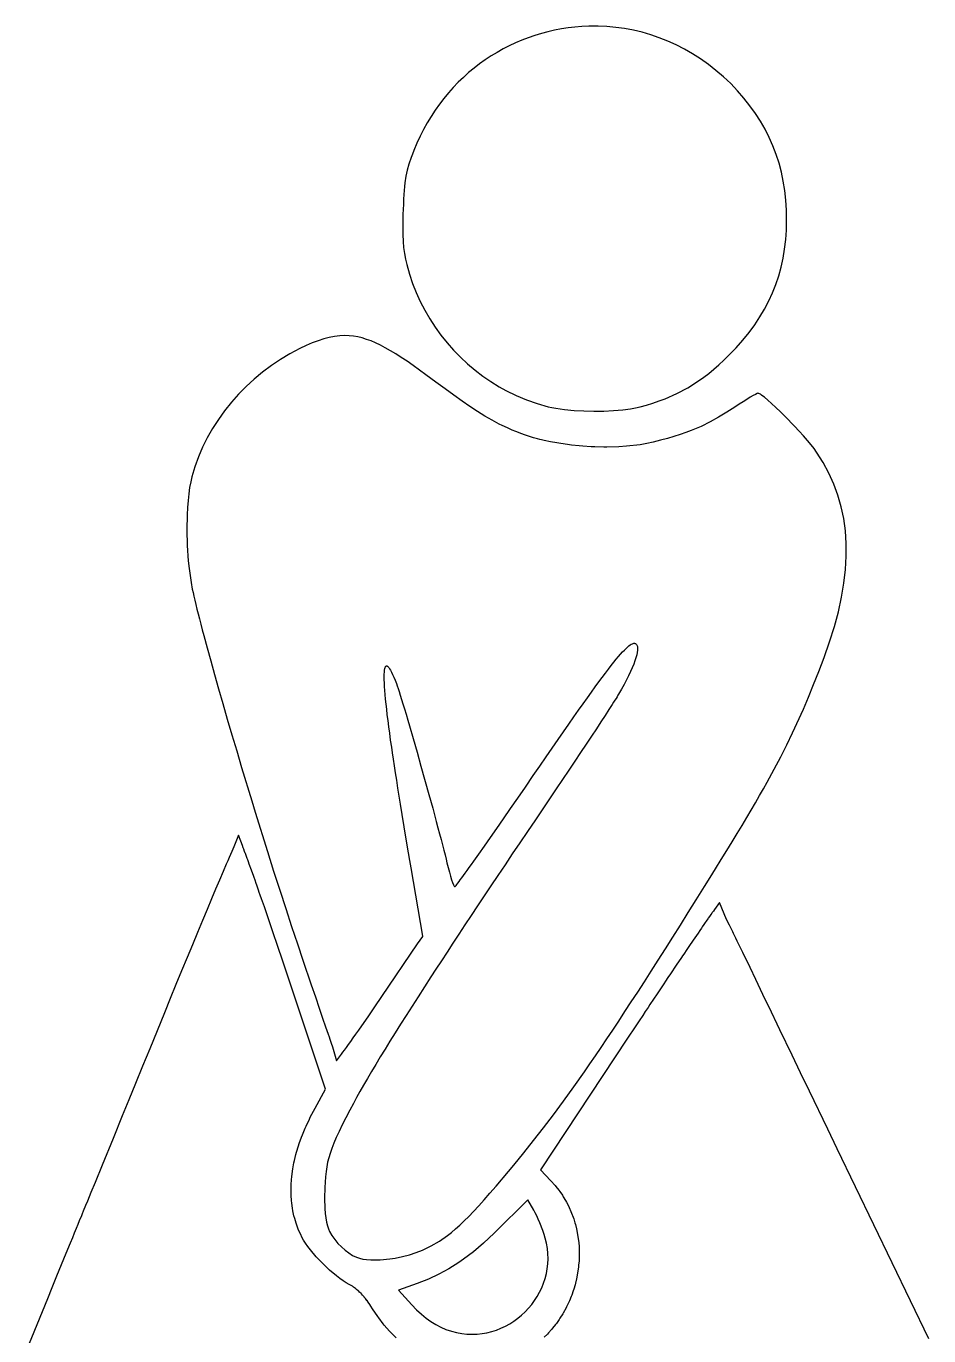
# Model space of a CAD drawing. Header units: metres. Extents: x 5 to 50, y 7 to 115.
# Drawn here: x 4.7 to 49.9, y 49.8 to 115.4 of the extents above; entities that cross this region are included whole.
import ezdxf

# ---------------------------------------------------------------- set-up
doc = ezdxf.new("R2010")
doc.units = ezdxf.units.M

msp = doc.modelspace()

# ---------------------------------------------------------------- linework, layer by layer
for p, q in [((29.8471, 114.831), (29.5255, 114.707)), ((30.1724, 114.942), (29.8471, 114.831)), ((30.5013, 115.042), (30.1724, 114.942)), ((30.8333, 115.13), (30.5013, 115.042)), ((31.168, 115.207), (30.8333, 115.13)), ((31.5053, 115.271), (31.168, 115.207)), ((31.8446, 115.323), (31.5053, 115.271)), ((32.1857, 115.363), (31.8446, 115.323)), ((32.5283, 115.391), (32.1857, 115.363)), ((32.8719, 115.407), (32.5283, 115.391)), ((33.3432, 115.408), (32.8719, 115.407)), ((33.7856, 115.389), (33.3432, 115.408)), ((34.2277, 115.348), (33.7856, 115.389)), ((34.6687, 115.287), (34.2277, 115.348)), ((35.1081, 115.205), (34.6687, 115.287)), ((35.545, 115.101), (35.1081, 115.205)), ((35.9788, 114.977), (35.545, 115.101)), ((36.4086, 114.831), (35.9788, 114.977)), ((36.8338, 114.663), (36.4086, 114.831)), ((28.5873, 114.267), (28.2845, 114.098)), ((28.8953, 114.425), (28.5873, 114.267)), ((29.2082, 114.572), (28.8953, 114.425)), ((29.5255, 114.707), (29.2082, 114.572)), ((37.2537, 114.474), (36.8338, 114.663)), ((37.6675, 114.263), (37.2537, 114.474)), ((38.0746, 114.03), (37.6675, 114.263)), ((27.4106, 113.522), (27.132, 113.307)), ((27.6958, 113.725), (27.4106, 113.522)), ((27.9872, 113.917), (27.6958, 113.725)), ((28.2845, 114.098), (27.9872, 113.917)), ((38.4741, 113.775), (38.0746, 114.03)), ((38.8654, 113.497), (38.4741, 113.775)), ((39.2477, 113.197), (38.8654, 113.497)), ((26.5959, 112.845), (26.339, 112.598)), ((26.8603, 113.082), (26.5959, 112.845)), ((27.132, 113.307), (26.8603, 113.082)), ((39.6203, 112.875), (39.2477, 113.197)), ((39.9826, 112.53), (39.6203, 112.875)), ((26.0901, 112.34), (25.8494, 112.071)), ((26.339, 112.598), (26.0901, 112.34)), ((40.3273, 112.169), (39.9826, 112.53)), ((40.6489, 111.802), (40.3273, 112.169)), ((25.6174, 111.792), (25.3944, 111.501)), ((25.8494, 112.071), (25.6174, 111.792)), ((40.9476, 111.426), (40.6489, 111.802)), ((24.9765, 110.89), (24.7824, 110.568)), ((25.1806, 111.201), (24.9765, 110.89)), ((25.3944, 111.501), (25.1806, 111.201)), ((41.2234, 111.041), (40.9476, 111.426)), ((41.4764, 110.649), (41.2234, 111.041)), ((24.5986, 110.236), (24.4256, 109.894)), ((24.7824, 110.568), (24.5986, 110.236)), ((41.7067, 110.247), (41.4764, 110.649)), ((41.9145, 109.837), (41.7067, 110.247)), ((24.2635, 109.542), (24.1128, 109.179)), ((24.4256, 109.894), (24.2635, 109.542)), ((42.0997, 109.417), (41.9145, 109.837)), ((24.042, 108.997), (23.9782, 108.825)), ((24.1128, 109.179), (24.042, 108.997)), ((42.2626, 108.987), (42.0997, 109.417)), ((42.4033, 108.548), (42.2626, 108.987)), ((23.87, 108.506), (23.7847, 108.201)), ((23.9782, 108.825), (23.87, 108.506)), ((42.5217, 108.099), (42.4033, 108.548)), ((23.7186, 107.893), (23.6684, 107.56)), ((23.7847, 108.201), (23.7186, 107.893)), ((42.618, 107.64), (42.5217, 108.099)), ((42.6924, 107.171), (42.618, 107.64)), ((23.6152, 106.976), (23.6016, 106.748)), ((23.6306, 107.185), (23.6152, 106.976)), ((23.6482, 107.379), (23.6306, 107.185)), ((23.6684, 107.56), (23.6482, 107.379)), ((42.7448, 106.69), (42.6924, 107.171)), ((23.5893, 106.5), (23.5779, 106.23)), ((23.6016, 106.748), (23.5893, 106.5)), ((42.7755, 106.199), (42.7448, 106.69)), ((23.5632, 105.764), (23.5582, 105.347)), ((23.5694, 105.99), (23.5632, 105.764)), ((23.5779, 106.23), (23.5694, 105.99)), ((42.7723, 105.2), (42.7845, 105.696)), ((42.7845, 105.696), (42.7755, 106.199)), ((23.5582, 105.347), (23.5633, 104.972)), ((23.5633, 104.972), (23.579, 104.632)), ((42.7392, 104.718), (42.7723, 105.2)), ((23.579, 104.632), (23.6058, 104.319)), ((23.6058, 104.319), (23.6442, 104.025)), ((42.6848, 104.247), (42.7392, 104.718)), ((23.6442, 104.025), (23.6947, 103.744)), ((23.6947, 103.744), (23.7577, 103.467)), ((42.511, 103.341), (42.6089, 103.789)), ((42.6089, 103.789), (42.6848, 104.247)), ((23.7577, 103.467), (23.8912, 102.99)), ((23.8912, 102.99), (24.0495, 102.522)), ((42.3909, 102.904), (42.511, 103.341)), ((24.0495, 102.522), (24.2318, 102.063)), ((42.0828, 102.057), (42.2483, 102.476)), ((42.2483, 102.476), (42.3909, 102.904)), ((24.2318, 102.063), (24.4373, 101.615)), ((41.8942, 101.646), (42.0828, 102.057)), ((24.4373, 101.615), (24.6651, 101.177)), ((24.6651, 101.177), (24.9142, 100.752)), ((41.446, 100.844), (41.682, 101.242)), ((41.682, 101.242), (41.8942, 101.646)), ((24.9142, 100.752), (25.1838, 100.339)), ((40.9012, 100.065), (41.1858, 100.452)), ((41.1858, 100.452), (41.446, 100.844)), ((19.6033, 99.7455), (19.321, 99.6533)), ((19.8766, 99.8176), (19.6033, 99.7455)), ((20.143, 99.8693), (19.8766, 99.8176)), ((20.4043, 99.9004), (20.143, 99.8693)), ((20.6623, 99.9106), (20.4043, 99.9004)), ((20.8763, 99.9031), (20.6623, 99.9106)), ((21.0905, 99.8808), (20.8763, 99.9031)), ((21.3059, 99.8436), (21.0905, 99.8808)), ((21.5238, 99.7914), (21.3059, 99.8436)), ((21.7451, 99.7241), (21.5238, 99.7914)), ((21.971, 99.6414), (21.7451, 99.7241)), ((25.1838, 100.339), (25.473, 99.94)), ((25.473, 99.94), (25.7809, 99.5558)), ((40.5918, 99.6826), (40.9012, 100.065)), ((18.402, 99.258), (17.9125, 99.0014)), ((18.7223, 99.4093), (18.402, 99.258)), ((19.028, 99.5411), (18.7223, 99.4093)), ((19.321, 99.6533), (19.028, 99.5411)), ((22.2026, 99.5433), (21.971, 99.6414)), ((22.441, 99.4297), (22.2026, 99.5433)), ((22.6872, 99.3003), (22.441, 99.4297)), ((22.9425, 99.1552), (22.6872, 99.3003)), ((23.2078, 98.994), (22.9425, 99.1552)), ((25.7809, 99.5558), (26.1067, 99.1871)), ((26.1067, 99.1871), (26.4493, 98.8348)), ((39.8973, 98.9267), (40.2573, 99.3033)), ((40.2573, 99.3033), (40.5918, 99.6826)), ((16.9807, 98.4144), (16.5405, 98.0864)), ((17.4384, 98.7198), (16.9807, 98.4144)), ((17.9125, 99.0014), (17.4384, 98.7198)), ((23.4843, 98.8168), (23.2078, 98.994)), ((23.7731, 98.6234), (23.4843, 98.8168)), ((24.0752, 98.4136), (23.7731, 98.6234)), ((24.3919, 98.1873), (24.0752, 98.4136)), ((26.4493, 98.8348), (26.8081, 98.4998)), ((26.8081, 98.4998), (27.182, 98.183)), ((39.1427, 98.2279), (39.3953, 98.4481)), ((39.3953, 98.4481), (39.6466, 98.6809)), ((39.6466, 98.6809), (39.8973, 98.9267)), ((16.1188, 97.7371), (15.7167, 97.3678)), ((16.5405, 98.0864), (16.1188, 97.7371)), ((24.7241, 97.9444), (24.3919, 98.1873)), ((25.2185, 97.5797), (24.7241, 97.9444)), ((27.182, 98.183), (27.5702, 97.8853)), ((27.5702, 97.8853), (27.9718, 97.6075)), ((38.3707, 97.6393), (38.631, 97.8239)), ((38.631, 97.8239), (38.8882, 98.02)), ((38.8882, 98.02), (39.1427, 98.2279)), ((15.7167, 97.3678), (15.3351, 96.9795)), ((25.6816, 97.2402), (25.2185, 97.5797)), ((26.1178, 96.9247), (25.6816, 97.2402)), ((27.9718, 97.6075), (28.3859, 97.3506)), ((28.3859, 97.3506), (28.7285, 97.1635)), ((28.7285, 97.1635), (29.2368, 96.9113)), ((37.2837, 97.0081), (37.8376, 97.303)), ((37.8376, 97.303), (38.3707, 97.6393)), ((14.9752, 96.5736), (14.6379, 96.1513)), ((15.3351, 96.9795), (14.9752, 96.5736)), ((26.5313, 96.6321), (26.1178, 96.9247)), ((26.9264, 96.3613), (26.5313, 96.6321)), ((29.2368, 96.9113), (29.7582, 96.6903)), ((29.7582, 96.6903), (30.2917, 96.5028)), ((30.2917, 96.5028), (30.8364, 96.3512)), ((35.4449, 96.3414), (35.7736, 96.432)), ((35.7736, 96.432), (36.0926, 96.5303)), ((36.0926, 96.5303), (36.4024, 96.6367)), ((36.4024, 96.6367), (36.7038, 96.7515)), ((36.7038, 96.7515), (37.2837, 97.0081)), ((40.3999, 96.4707), (40.1857, 96.3315)), ((40.6041, 96.6006), (40.3999, 96.4707)), ((40.7936, 96.7182), (40.6041, 96.6006)), ((40.9635, 96.8209), (40.7936, 96.7182)), ((41.1092, 96.9057), (40.9635, 96.8209)), ((41.2258, 96.9698), (41.1092, 96.9057)), ((41.3085, 97.0104), (41.2258, 96.9698)), ((41.3356, 97.0209), (41.3085, 97.0104)), ((41.3454, 97.0236), (41.3356, 97.0209)), ((41.3493, 97.0243), (41.3454, 97.0236)), ((41.3525, 97.0245), (41.3493, 97.0243)), ((41.359, 97.0241), (41.3525, 97.0245)), ((41.3661, 97.023), (41.359, 97.0241)), ((41.3824, 97.0184), (41.3661, 97.023)), ((41.4224, 97.0005), (41.3824, 97.0184)), ((41.472, 96.9715), (41.4224, 97.0005)), ((41.5306, 96.9319), (41.472, 96.9715)), ((41.5975, 96.8824), (41.5306, 96.9319)), ((41.6721, 96.8236), (41.5975, 96.8824)), ((41.8419, 96.6807), (41.6721, 96.8236)), ((42.0352, 96.5081), (41.8419, 96.6807)), ((42.2469, 96.3109), (42.0352, 96.5081)), ((14.6379, 96.1513), (14.3243, 95.7138)), ((27.3073, 96.1112), (26.9264, 96.3613)), ((27.6783, 95.8806), (27.3073, 96.1112)), ((28.0438, 95.6685), (27.6783, 95.8806)), ((30.8364, 96.3512), (31.0261, 96.3091)), ((31.0261, 96.3091), (31.2286, 96.2714)), ((31.2286, 96.2714), (31.6661, 96.209)), ((31.6661, 96.209), (32.137, 96.1639)), ((32.137, 96.1639), (32.6296, 96.136)), ((32.6296, 96.136), (33.132, 96.1254)), ((33.132, 96.1254), (33.6326, 96.1318)), ((33.6326, 96.1318), (34.1195, 96.1555)), ((34.1195, 96.1555), (34.5809, 96.1961)), ((34.5809, 96.1961), (34.9633, 96.2437)), ((34.9633, 96.2437), (35.2158, 96.2889)), ((35.2158, 96.2889), (35.4449, 96.3414)), ((39.3807, 95.8269), (38.9573, 95.5915)), ((39.7858, 96.0735), (39.3807, 95.8269)), ((40.1857, 96.3315), (39.7858, 96.0735)), ((42.472, 96.0939), (42.2469, 96.3109)), ((42.7056, 95.8623), (42.472, 96.0939)), ((43.1784, 95.375), (42.7056, 95.8623)), ((14.0354, 95.2624), (13.7723, 94.7983)), ((14.3243, 95.7138), (14.0354, 95.2624)), ((28.3916, 95.484), (28.0438, 95.6685)), ((28.545, 95.4095), (28.3916, 95.484)), ((28.8029, 95.2842), (28.545, 95.4095)), ((29.0464, 95.1792), (28.8029, 95.2842)), ((29.2228, 95.1033), (29.0464, 95.1792)), ((38.0033, 95.1537), (37.733, 95.051)), ((38.2593, 95.2591), (38.0033, 95.1537)), ((38.5026, 95.3672), (38.2593, 95.2591)), ((38.9573, 95.5915), (38.5026, 95.3672)), ((43.4077, 95.1293), (43.1784, 95.375)), ((43.6255, 94.8889), (43.4077, 95.1293)), ((13.7723, 94.7983), (13.536, 94.3227)), ((29.5225, 94.9911), (29.2228, 95.1033)), ((29.6561, 94.9414), (29.5225, 94.9911)), ((30.1062, 94.7983), (29.6561, 94.9414)), ((30.3006, 94.7444), (30.1062, 94.7983)), ((30.4191, 94.7143), (30.3006, 94.7444)), ((30.5091, 94.6916), (30.4191, 94.7143)), ((30.6455, 94.6601), (30.5091, 94.6916)), ((30.7316, 94.6403), (30.6455, 94.6601)), ((30.8805, 94.609), (30.7316, 94.6403)), ((30.9629, 94.5918), (30.8805, 94.609)), ((31.2752, 94.5356), (30.9629, 94.5918)), ((31.4696, 94.5011), (31.2752, 94.5356)), ((31.8158, 94.4522), (31.4696, 94.5011)), ((32.0122, 94.4253), (31.8158, 94.4522)), ((35.7768, 94.5064), (35.4421, 94.4488)), ((36.1079, 94.5766), (35.7768, 94.5064)), ((36.4748, 94.6663), (36.1079, 94.5766)), ((36.8191, 94.7586), (36.4748, 94.6663)), ((37.1425, 94.8535), (36.8191, 94.7586)), ((37.4465, 94.951), (37.1425, 94.8535)), ((37.733, 95.051), (37.4465, 94.951)), ((43.827, 94.6588), (43.6255, 94.8889)), ((44.0072, 94.4439), (43.827, 94.6588)), ((13.3275, 93.8368), (13.1479, 93.3419)), ((13.536, 94.3227), (13.3275, 93.8368)), ((32.3952, 94.3861), (32.0122, 94.4253)), ((32.5837, 94.3678), (32.3952, 94.3861)), ((32.9962, 94.3424), (32.5837, 94.3678)), ((33.1745, 94.3323), (32.9962, 94.3424)), ((33.6253, 94.3241), (33.1745, 94.3323)), ((33.7773, 94.322), (33.6253, 94.3241)), ((34.386, 94.3399), (33.7773, 94.322)), ((34.7664, 94.3678), (34.386, 94.3399)), ((35.4421, 94.4488), (34.7664, 94.3678)), ((44.161, 94.2493), (44.0072, 94.4439)), ((44.2836, 94.08), (44.161, 94.2493)), ((44.6119, 93.56), (44.2836, 94.08)), ((13.1479, 93.3419), (12.9982, 92.8392)), ((44.8994, 93.0266), (44.6119, 93.56)), ((12.9386, 92.5838), (12.8872, 92.2996)), ((12.9982, 92.8392), (12.9386, 92.5838)), ((45.1462, 92.4789), (44.8994, 93.0266)), ((12.8441, 91.9899), (12.8091, 91.6583)), ((12.8872, 92.2996), (12.8441, 91.9899)), ((45.3522, 91.9164), (45.1462, 92.4789)), ((45.5177, 91.3385), (45.3522, 91.9164)), ((12.7822, 91.3082), (12.7635, 90.9429)), ((12.8091, 91.6583), (12.7822, 91.3082)), ((45.6424, 90.7445), (45.5177, 91.3385)), ((12.7635, 90.9429), (12.7505, 90.1807)), ((45.7266, 90.1339), (45.6424, 90.7445)), ((12.7505, 90.1807), (12.7699, 89.3994)), ((45.7701, 89.5059), (45.7266, 90.1339)), ((12.7699, 89.3994), (12.8216, 88.6263)), ((45.7731, 88.86), (45.7701, 89.5059)), ((12.8216, 88.6263), (12.8596, 88.2514)), ((45.7355, 88.1955), (45.7731, 88.86)), ((12.8596, 88.2514), (12.9055, 87.8889)), ((45.6573, 87.5118), (45.7355, 88.1955)), ((12.9055, 87.8889), (12.9595, 87.5422)), ((12.9595, 87.5422), (13.0214, 87.2148)), ((45.5387, 86.8083), (45.6573, 87.5118)), ((13.0214, 87.2148), (13.0581, 87.0434)), ((13.0581, 87.0434), (13.0998, 86.8571)), ((13.0998, 86.8571), (13.1463, 86.6564)), ((13.1463, 86.6564), (13.1976, 86.4416)), ((45.3795, 86.0843), (45.5387, 86.8083)), ((13.1976, 86.4416), (13.2535, 86.2133)), ((13.2535, 86.2133), (13.3138, 85.972)), ((13.3138, 85.972), (13.3785, 85.7181)), ((45.1799, 85.3393), (45.3795, 86.0843)), ((13.3785, 85.7181), (13.4473, 85.452)), ((13.4473, 85.452), (13.5202, 85.1742)), ((44.9398, 84.5725), (45.1799, 85.3393)), ((13.5202, 85.1742), (13.597, 84.8852)), ((13.597, 84.8852), (13.7618, 84.2753)), ((13.7618, 84.2753), (13.9406, 83.626)), ((34.3672, 83.836), (34.4724, 83.9582)), ((34.4724, 83.9582), (34.5698, 84.0668)), ((34.5698, 84.0668), (34.6596, 84.1622)), ((34.6596, 84.1622), (34.7422, 84.2447)), ((34.7422, 84.2447), (34.818, 84.3149)), ((34.818, 84.3149), (34.8872, 84.3732)), ((34.8872, 84.3732), (34.9503, 84.42)), ((34.9503, 84.42), (35.0074, 84.4558)), ((35.0074, 84.4558), (35.0591, 84.4809)), ((35.0591, 84.4809), (35.1056, 84.4957)), ((35.1056, 84.4957), (35.127, 84.4995)), ((35.127, 84.4995), (35.1473, 84.5009)), ((35.1473, 84.5009), (35.1664, 84.4999)), ((35.1664, 84.4999), (35.1844, 84.4966)), ((35.1844, 84.4966), (35.2025, 84.4907)), ((35.2025, 84.4907), (35.2194, 84.4823)), ((35.2194, 84.4823), (35.2352, 84.4715)), ((35.2352, 84.4715), (35.2501, 84.4584)), ((35.2501, 84.4584), (35.2699, 84.4348)), ((35.2699, 84.4348), (35.2864, 84.4072)), ((35.304, 84.045), (35.2774, 83.9175)), ((35.2864, 84.4072), (35.2997, 84.3755)), ((35.2997, 84.3755), (35.3098, 84.3398)), ((35.3185, 84.1583), (35.304, 84.045)), ((35.3098, 84.3398), (35.3204, 84.2567)), ((35.3204, 84.2567), (35.3185, 84.1583)), ((44.6593, 83.7835), (44.9398, 84.5725)), ((13.9406, 83.626), (14.1322, 82.9411)), ((22.6804, 83.2928), (22.6903, 83.3164)), ((22.6903, 83.3164), (22.7011, 83.3356)), ((22.7011, 83.3356), (22.7068, 83.3437)), ((22.7068, 83.3437), (22.7128, 83.3506)), ((22.7128, 83.3506), (22.7191, 83.3564)), ((22.7191, 83.3564), (22.7255, 83.3612)), ((22.7255, 83.3612), (22.7322, 83.3649)), ((22.7322, 83.3649), (22.7391, 83.3674)), ((22.7391, 83.3674), (22.7463, 83.369)), ((22.7463, 83.369), (22.7536, 83.3694)), ((22.7536, 83.3694), (22.7613, 83.3687)), ((22.7613, 83.3687), (22.7691, 83.3669)), ((22.7691, 83.3669), (22.7772, 83.3641)), ((22.7772, 83.3641), (22.7855, 83.3602)), ((22.7855, 83.3602), (22.8029, 83.349)), ((22.8029, 83.349), (22.8211, 83.3334)), ((22.8211, 83.3334), (22.8604, 83.2892)), ((33.8611, 83.2022), (34.0011, 83.3833)), ((34.0011, 83.3833), (34.1319, 83.549)), ((34.1319, 83.549), (34.2538, 83.6997)), ((34.2538, 83.6997), (34.3672, 83.836)), ((35.1255, 83.4535), (35.0514, 83.2734)), ((35.1879, 83.6212), (35.1255, 83.4535)), ((35.2386, 83.776), (35.1879, 83.6212)), ((35.2774, 83.9175), (35.2386, 83.776)), ((44.3959, 83.0915), (44.6593, 83.7835)), ((14.1322, 82.9411), (14.3357, 82.2241)), ((22.6334, 82.8224), (22.6353, 82.9504)), ((22.6353, 82.6775), (22.6334, 82.8224)), ((22.6353, 82.9504), (22.6409, 83.0616)), ((22.641, 82.5159), (22.6353, 82.6775)), ((22.6409, 83.0616), (22.6503, 83.1557)), ((22.6503, 83.1557), (22.6635, 83.2328)), ((22.6635, 83.2328), (22.6804, 83.2928)), ((22.8604, 83.2892), (22.9035, 83.2272)), ((22.9035, 83.2272), (22.9502, 83.1476)), ((22.9502, 83.1476), (23.0007, 83.0502)), ((23.0007, 83.0502), (23.0548, 82.9349)), ((23.0548, 82.9349), (23.1127, 82.8017)), ((23.1127, 82.8017), (23.1742, 82.6505)), ((23.1742, 82.6505), (23.2394, 82.4812)), ((33.3825, 82.5627), (33.5521, 82.7923)), ((33.5521, 82.7923), (33.7115, 83.0054)), ((33.7115, 83.0054), (33.8611, 83.2022)), ((34.7614, 82.6632), (34.6427, 82.4381)), ((34.8692, 82.8777), (34.7614, 82.6632)), ((34.966, 83.0813), (34.8692, 82.8777)), ((35.0514, 83.2734), (34.966, 83.0813)), ((44.1383, 82.4351), (44.3959, 83.0915)), ((14.3357, 82.2241), (14.5499, 81.4788)), ((22.6505, 82.3376), (22.641, 82.5159)), ((22.6637, 82.1426), (22.6505, 82.3376)), ((22.6808, 81.9312), (22.6637, 82.1426)), ((23.2394, 82.4812), (23.2772, 82.3765)), ((23.2772, 82.3765), (23.3224, 82.2433)), ((23.3224, 82.2433), (23.3746, 82.0835)), ((23.3746, 82.0835), (23.4334, 81.8986)), ((32.809, 81.7695), (33.0113, 82.0517)), ((33.0113, 82.0517), (33.2023, 82.3159)), ((33.2023, 82.3159), (33.3825, 82.5627)), ((34.5132, 82.2029), (34.3731, 81.9583)), ((34.6427, 82.4381), (34.5132, 82.2029)), ((43.8824, 81.8067), (44.1383, 82.4351)), ((14.5499, 81.4788), (14.7736, 80.7088)), ((22.7016, 81.7033), (22.6808, 81.9312)), ((22.7263, 81.459), (22.7016, 81.7033)), ((22.7547, 81.1984), (22.7263, 81.459)), ((23.4334, 81.8986), (23.4983, 81.6904)), ((23.4983, 81.6904), (23.5687, 81.4607)), ((23.5687, 81.4607), (23.6442, 81.2111)), ((32.3695, 81.1496), (32.5952, 81.469)), ((32.5952, 81.469), (32.809, 81.7695)), ((34.0465, 81.4322), (33.8832, 81.1777)), ((34.1185, 81.5455), (34.0465, 81.4322)), ((34.1838, 81.649), (34.1185, 81.5455)), ((34.2422, 81.7425), (34.1838, 81.649)), ((34.2934, 81.8254), (34.2422, 81.7425)), ((34.3371, 81.8974), (34.2934, 81.8254)), ((34.3731, 81.9583), (34.3371, 81.8974)), ((43.6244, 81.1985), (43.8824, 81.8067)), ((14.7736, 80.7088), (15.0058, 79.918)), ((22.787, 80.9216), (22.7547, 81.1984)), ((22.8231, 80.6286), (22.787, 80.9216)), ((23.6442, 81.2111), (23.7243, 80.9433)), ((23.7243, 80.9433), (23.8085, 80.6591)), ((31.8811, 80.453), (32.1316, 80.8111)), ((32.1316, 80.8111), (32.3695, 81.1496)), ((33.696, 80.8886), (33.4866, 80.5677)), ((33.8832, 81.1777), (33.696, 80.8886)), ((43.0859, 80.0127), (43.6244, 81.1985)), ((22.863, 80.3195), (22.8231, 80.6286)), ((22.9068, 79.9944), (22.863, 80.3195)), ((23.8085, 80.6591), (23.8963, 80.3601)), ((23.8963, 80.3601), (24.0811, 79.7246)), ((31.3412, 79.676), (31.6177, 80.0747)), ((31.6177, 80.0747), (31.8811, 80.453)), ((33.2572, 80.218), (33.0096, 79.8424)), ((33.4866, 80.5677), (33.2572, 80.218)), ((15.0058, 79.918), (15.2454, 79.1098)), ((22.9544, 79.6533), (22.9068, 79.9944)), ((23.0058, 79.2964), (22.9544, 79.6533)), ((24.0811, 79.7246), (24.2746, 79.0506)), ((31.051, 79.2563), (31.3412, 79.676)), ((32.7458, 79.4438), (32.4676, 79.0251)), ((33.0096, 79.8424), (32.7458, 79.4438)), ((42.4912, 78.8167), (42.7976, 79.4198)), ((42.7976, 79.4198), (43.0859, 80.0127)), ((15.2454, 79.1098), (15.4913, 78.288)), ((23.0478, 79.0128), (23.0058, 79.2964)), ((23.0945, 78.7023), (23.0478, 79.0128)), ((24.2746, 79.0506), (24.473, 78.3517)), ((30.4287, 78.3526), (30.7479, 78.8167)), ((30.7479, 78.8167), (31.051, 79.2563)), ((32.4676, 79.0251), (32.177, 78.5893)), ((42.1629, 78.1958), (42.4912, 78.8167)), ((15.4913, 78.288), (15.9975, 76.6185)), ((23.1456, 78.368), (23.0945, 78.7023)), ((23.2005, 78.0129), (23.1456, 78.368)), ((24.473, 78.3517), (24.8692, 76.9338)), ((30.0997, 77.8731), (30.4287, 78.3526)), ((31.876, 78.1393), (31.2503, 77.2084)), ((32.177, 78.5893), (31.876, 78.1393)), ((41.8087, 77.5494), (42.1629, 78.1958)), ((23.2588, 77.6402), (23.2005, 78.0129)), ((23.3198, 77.2529), (23.2588, 77.6402)), ((29.7073, 77.3017), (30.0997, 77.8731)), ((41.6207, 77.2144), (41.8087, 77.5494)), ((23.4485, 76.4471), (23.3198, 77.2529)), ((24.8692, 76.9338), (25.0593, 76.2421)), ((28.9614, 76.2205), (29.3285, 76.7517)), ((29.3285, 76.7517), (29.7073, 77.3017)), ((31.2503, 77.2084), (30.6059, 76.2558)), ((41.2202, 76.5156), (41.4246, 76.8701)), ((41.4246, 76.8701), (41.6207, 77.2144)), ((15.9975, 76.6185), (16.1758, 76.0387)), ((23.7178, 74.7969), (23.4485, 76.4471)), ((25.0593, 76.2421), (25.2389, 75.5801)), ((28.608, 75.7108), (28.9614, 76.2205)), ((30.6059, 76.2558), (30.2016, 75.6594)), ((40.7838, 75.7724), (41.0067, 76.15)), ((41.0067, 76.15), (41.2202, 76.5156)), ((16.1758, 76.0387), (16.7886, 74.0668)), ((25.2389, 75.5801), (25.3236, 75.2645)), ((28.2704, 75.2255), (28.608, 75.7108)), ((30.2016, 75.6594), (29.8073, 75.0767)), ((40.551, 75.3817), (40.7838, 75.7724)), ((15.3292, 74.886), (15.1061, 74.3076)), ((15.5314, 74.3675), (15.3292, 74.886)), ((23.8506, 74.0022), (23.7178, 74.7969)), ((25.3236, 75.2645), (25.4041, 74.9615)), ((25.4041, 74.9615), (25.4802, 74.6727)), ((27.9506, 74.7675), (28.2704, 75.2255)), ((29.8073, 75.0767), (29.4227, 74.5072)), ((40.0535, 74.5574), (40.3077, 74.977)), ((40.3077, 74.977), (40.551, 75.3817)), ((15.0542, 74.1925), (14.9975, 74.0653)), ((15.1061, 74.3076), (15.0542, 74.1925)), ((15.5715, 74.2632), (15.5314, 74.3675)), ((15.5982, 74.1937), (15.5715, 74.2632)), ((15.6025, 74.1823), (15.5982, 74.1937)), ((15.6415, 74.0787), (15.6025, 74.1823)), ((25.4802, 74.6727), (25.5512, 74.3999)), ((25.5512, 74.3999), (25.6167, 74.1448)), ((25.6167, 74.1448), (25.6761, 73.909)), ((27.3722, 73.9446), (27.6505, 74.3395)), ((27.6505, 74.3395), (27.9506, 74.7675)), ((29.4227, 74.5072), (29.0477, 73.9507)), ((39.5104, 73.6697), (39.7879, 74.122)), ((39.7879, 74.122), (40.0535, 74.5574)), ((14.7993, 73.6138), (14.7243, 73.441)), ((14.8699, 73.7757), (14.7993, 73.6138)), ((14.936, 73.9263), (14.8699, 73.7757)), ((14.9975, 74.0653), (14.936, 73.9263)), ((15.6719, 73.9976), (15.6415, 74.0787)), ((15.6836, 73.966), (15.6719, 73.9976)), ((15.7743, 73.7199), (15.6836, 73.966)), ((15.7992, 73.6517), (15.7743, 73.7199)), ((15.8366, 73.5488), (15.7992, 73.6517)), ((15.874, 73.4455), (15.8366, 73.5488)), ((16.7886, 74.0668), (17.0952, 73.0957)), ((23.9148, 73.6232), (23.8506, 74.0022)), ((23.9769, 73.2606), (23.9148, 73.6232)), ((25.6761, 73.909), (25.7291, 73.6943)), ((25.7291, 73.6943), (25.7752, 73.5024)), ((25.7752, 73.5024), (25.8339, 73.2635)), ((27, 73.4201), (27.1177, 73.5854)), ((27.1177, 73.5854), (27.3722, 73.9446)), ((29.0477, 73.9507), (28.6821, 73.4069)), ((39.2204, 73.1996), (39.5104, 73.6697)), ((14.5616, 73.0634), (14.3828, 72.6451)), ((14.7243, 73.441), (14.5616, 73.0634)), ((15.9821, 73.1443), (15.874, 73.4455)), ((16.0983, 72.8177), (15.9821, 73.1443)), ((16.1143, 72.7724), (16.0983, 72.8177)), ((17.0952, 73.0957), (17.3996, 72.1425)), ((24.5665, 69.8339), (23.9769, 73.2606)), ((25.8339, 73.2635), (25.8932, 73.0405)), ((25.8932, 73.0405), (25.9515, 72.8385)), ((25.9515, 72.8385), (26.0072, 72.6623)), ((26.5171, 72.7512), (26.5988, 72.8628)), ((26.5988, 72.8628), (26.6881, 72.9858)), ((26.6881, 72.9858), (26.785, 73.12)), ((26.785, 73.12), (26.889, 73.2649)), ((26.889, 73.2649), (27, 73.4201)), ((28.3255, 72.8755), (27.978, 72.3562)), ((28.6821, 73.4069), (28.3255, 72.8755)), ((38.9558, 72.7724), (39.2204, 73.1996)), ((14.1888, 72.1883), (13.9806, 71.6952)), ((14.3828, 72.6451), (14.1888, 72.1883)), ((16.1606, 72.641), (16.1143, 72.7724)), ((16.2218, 72.4671), (16.1606, 72.641)), ((16.2495, 72.3882), (16.2218, 72.4671)), ((16.3385, 72.1339), (16.2495, 72.3882)), ((26.0072, 72.6623), (26.0587, 72.5167)), ((26.0587, 72.5167), (26.1044, 72.4067)), ((26.1044, 72.4067), (26.1245, 72.3666)), ((26.1245, 72.3666), (26.1425, 72.3371)), ((26.1425, 72.3371), (26.1507, 72.3266)), ((26.1507, 72.3266), (26.1583, 72.319)), ((26.1583, 72.319), (26.1618, 72.3163)), ((26.1618, 72.3163), (26.1652, 72.3144)), ((26.1652, 72.3144), (26.1669, 72.3137)), ((26.1669, 72.3137), (26.1685, 72.3132)), ((26.1685, 72.3132), (26.17, 72.3129)), ((26.17, 72.3129), (26.1716, 72.3128)), ((26.1716, 72.3128), (26.1724, 72.313)), ((26.1724, 72.313), (26.1734, 72.3133)), ((26.1734, 72.3133), (26.1745, 72.3139)), ((26.1745, 72.3139), (26.1758, 72.3147)), ((26.1758, 72.3147), (26.1825, 72.3201)), ((26.1825, 72.3201), (26.2031, 72.3417)), ((26.2031, 72.3417), (26.2332, 72.3772)), ((26.2332, 72.3772), (26.2726, 72.4262)), ((26.2726, 72.4262), (26.3209, 72.4885)), ((26.3209, 72.4885), (26.3779, 72.5637)), ((26.3779, 72.5637), (26.4434, 72.6513)), ((26.4434, 72.6513), (26.5171, 72.7512)), ((27.978, 72.3562), (27.6392, 71.8488)), ((38.261, 71.6557), (38.6757, 72.3211)), ((38.6757, 72.3211), (38.9558, 72.7724)), ((13.9806, 71.6952), (13.759, 71.1681)), ((16.3755, 72.0277), (16.3385, 72.1339)), ((16.4268, 71.88), (16.3755, 72.0277)), ((16.4892, 71.7002), (16.4268, 71.88)), ((16.6292, 71.2949), (16.4892, 71.7002)), ((17.3996, 72.1425), (17.6999, 71.2132)), ((27.6392, 71.8488), (27.3089, 71.3528)), ((37.8581, 71.0113), (38.261, 71.6557)), ((39.4238, 71.5169), (39.1661, 71.1636)), ((39.7816, 70.6731), (39.4238, 71.5169)), ((13.759, 71.1681), (13.5251, 70.6091)), ((16.7802, 70.855), (16.6292, 71.2949)), ((16.9332, 70.4067), (16.7802, 70.855)), ((17.6999, 71.2132), (17.9944, 70.3139)), ((26.987, 70.8681), (26.6733, 70.3944)), ((27.3089, 71.3528), (26.987, 70.8681)), ((37.4665, 70.3871), (37.8581, 71.0113)), ((38.9908, 70.9181), (38.9183, 70.8148)), ((39.042, 70.9906), (38.9908, 70.9181)), ((39.0564, 71.0108), (39.042, 70.9906)), ((39.086, 71.0524), (39.0564, 71.0108)), ((39.1149, 71.0927), (39.086, 71.0524)), ((39.1661, 71.1636), (39.1149, 71.0927)), ((13.5251, 70.6091), (13.2797, 70.0206)), ((17.1029, 69.9069), (16.9332, 70.4067)), ((17.9944, 70.3139), (18.2814, 69.4506)), ((26.6733, 70.3944), (26.3675, 69.9313)), ((37.0858, 69.7827), (37.4665, 70.3871)), ((38.52, 70.2388), (38.4396, 70.1214)), ((38.5629, 70.3013), (38.52, 70.2388)), ((38.642, 70.4163), (38.5629, 70.3013)), ((38.7134, 70.5199), (38.642, 70.4163)), ((38.7533, 70.5775), (38.7134, 70.5199)), ((38.8391, 70.7012), (38.7533, 70.5775)), ((38.8595, 70.7306), (38.8391, 70.7012)), ((38.9183, 70.8148), (38.8595, 70.7306)), ((39.7774, 70.6716), (39.7816, 70.6731)), ((39.9316, 70.3783), (39.7774, 70.6716)), ((40.0921, 70.0525), (39.9316, 70.3783)), ((13.2797, 70.0206), (13.0239, 69.4046)), ((17.2517, 69.4661), (17.1029, 69.9069)), ((24.305, 69.4489), (24.5592, 69.8236)), ((24.5592, 69.8236), (24.5665, 69.8339)), ((26.3675, 69.9313), (26.0694, 69.4786)), ((36.7155, 69.1974), (37.0858, 69.7827)), ((38.1114, 69.6402), (37.8892, 69.3127)), ((38.3484, 69.9881), (38.1114, 69.6402)), ((38.4396, 70.1214), (38.3484, 69.9881)), ((40.131, 69.971), (40.0921, 70.0525)), ((40.1812, 69.866), (40.131, 69.971)), ((40.2424, 69.738), (40.1812, 69.866)), ((40.3144, 69.5878), (40.2424, 69.738)), ((40.3967, 69.416), (40.3144, 69.5878)), ((13.0239, 69.4046), (12.7585, 68.7634)), ((17.5834, 68.4764), (17.2517, 69.4661)), ((18.2814, 69.4506), (18.5591, 68.6293)), ((22.518, 66.8145), (24.305, 69.4489)), ((25.7789, 69.036), (25.4957, 68.6031)), ((26.0694, 69.4786), (25.7789, 69.036)), ((36.3553, 68.6305), (36.7155, 69.1974)), ((37.6343, 68.9356), (37.5754, 68.8484)), ((37.7847, 69.1583), (37.6343, 68.9356)), ((37.8533, 69.2596), (37.7847, 69.1583)), ((37.8892, 69.3127), (37.8533, 69.2596)), ((40.5912, 69.0108), (40.3967, 69.416)), ((40.9523, 68.259), (40.5912, 69.0108)), ((12.7585, 68.7634), (12.4844, 68.0992)), ((19.6887, 62.1615), (17.5834, 68.4764)), ((18.5591, 68.6293), (18.9814, 67.3913)), ((25.4957, 68.6031), (25.2197, 68.1798)), ((36.0047, 68.0815), (36.3553, 68.6305)), ((37.2613, 68.382), (36.9665, 67.9431)), ((37.5196, 68.7656), (37.2613, 68.382)), ((37.5754, 68.8484), (37.5196, 68.7656)), ((41.2355, 67.67), (40.9523, 68.259)), ((12.4844, 68.0992), (12.2027, 67.4142)), ((24.9701, 67.7948), (24.6434, 67.2898)), ((25.2197, 68.1798), (24.9701, 67.7948)), ((35.6634, 67.5498), (36.0047, 68.0815)), ((36.7198, 67.5749), (36.6383, 67.4531)), ((36.8428, 67.7586), (36.7198, 67.5749)), ((36.9665, 67.9431), (36.8428, 67.7586)), ((41.7171, 66.6685), (41.2355, 67.67)), ((12.2027, 67.4142), (11.9142, 66.7106)), ((18.9814, 67.3913), (19.1849, 66.794)), ((24.6434, 67.2898), (24.3282, 66.7998)), ((35.0065, 66.5356), (35.3307, 67.0346)), ((35.3307, 67.0346), (35.6634, 67.5498)), ((36.2962, 66.9412), (35.9416, 66.4094)), ((36.6383, 67.4531), (36.2962, 66.9412)), ((11.9142, 66.7106), (11.62, 65.9907)), ((19.1849, 66.794), (19.376, 66.2329)), ((21.8241, 65.7991), (22.1629, 66.2929)), ((22.1629, 66.2929), (22.518, 66.8145)), ((24.0242, 66.3247), (23.7316, 65.8644)), ((24.3282, 66.7998), (24.0242, 66.3247)), ((34.6901, 66.0519), (35.0065, 66.5356)), ((35.844, 66.2627), (35.7069, 66.0566)), ((35.9416, 66.4094), (35.844, 66.2627)), ((41.8915, 66.306), (41.7171, 66.6685)), ((42.4515, 65.1424), (41.8915, 66.306)), ((11.62, 65.9907), (10.8865, 64.194)), ((19.376, 66.2329), (19.5492, 65.7242)), ((19.5492, 65.7242), (19.6989, 65.2841)), ((21.507, 65.3408), (21.8241, 65.7991)), ((23.7316, 65.8644), (23.4501, 65.4188)), ((34.3812, 65.583), (34.6901, 66.0519)), ((35.4013, 65.5966), (35.2008, 65.2946)), ((35.576, 65.8598), (35.4013, 65.5966)), ((35.7069, 66.0566), (35.576, 65.8598)), ((19.6989, 65.2841), (19.8196, 64.9288)), ((21.2171, 64.9258), (21.3589, 65.1283)), ((21.3589, 65.1283), (21.507, 65.3408)), ((23.1799, 64.9879), (22.9209, 64.5714)), ((23.4501, 65.4188), (23.1799, 64.9879)), ((33.7842, 64.6872), (34.0794, 65.1283)), ((34.0794, 65.1283), (34.3812, 65.583)), ((35.2008, 65.2946), (34.8175, 64.7159)), ((43.0596, 63.8791), (42.4515, 65.1424)), ((19.8196, 64.9288), (19.8673, 64.788)), ((19.8673, 64.788), (19.9058, 64.6745)), ((19.9058, 64.6745), (19.9768, 64.4745)), ((19.9768, 64.4745), (20.0479, 64.2906)), ((20.0479, 64.2906), (20.0458, 64.2901)), ((20.0458, 64.2901), (20.2338, 63.5955)), ((20.7428, 64.259), (20.8452, 64.4011)), ((20.8452, 64.4011), (20.9599, 64.5616)), ((20.9599, 64.5616), (21.084, 64.7369)), ((21.084, 64.7369), (21.2171, 64.9258)), ((22.9209, 64.5714), (22.673, 64.1693)), ((34.8175, 64.7159), (30.4555, 58.1235)), ((33.4953, 64.259), (33.7842, 64.6872)), ((10.8865, 64.194), (10.5283, 63.3166)), ((20.2338, 63.5955), (20.4386, 63.8519)), ((20.4386, 63.8519), (20.4954, 63.9247)), ((20.4954, 63.9247), (20.5651, 64.017)), ((20.5651, 64.017), (20.6471, 64.1278)), ((20.6471, 64.1278), (20.7428, 64.259)), ((22.4362, 63.7816), (22.2105, 63.4081)), ((22.673, 64.1693), (22.4362, 63.7816)), ((32.9344, 63.439), (33.2121, 63.8431)), ((33.2121, 63.8431), (33.4953, 64.259)), ((43.4874, 62.9908), (43.0596, 63.8791)), ((10.5283, 63.3166), (10.1785, 62.4602)), ((21.9958, 63.0486), (21.792, 62.7032)), ((22.2105, 63.4081), (21.9958, 63.0486)), ((32.1289, 62.2909), (32.6615, 63.046)), ((32.6615, 63.046), (32.9344, 63.439)), ((43.9298, 62.0722), (43.4874, 62.9908)), ((10.1785, 62.4602), (9.83946, 61.6301)), ((21.5992, 62.3717), (21.4173, 62.054)), ((21.792, 62.7032), (21.5992, 62.3717)), ((19.1668, 61.2112), (19.6887, 62.1615)), ((21.2463, 61.7501), (21.0861, 61.4597)), ((21.4173, 62.054), (21.2463, 61.7501)), ((31.611, 61.5728), (32.1289, 62.2909)), ((44.8482, 60.166), (43.9298, 62.0722)), ((9.83946, 61.6301), (9.51318, 60.8315)), ((18.931, 60.7611), (19.1668, 61.2112)), ((20.9042, 61.1192), (20.7062, 60.7403)), ((21.0861, 61.4597), (20.9042, 61.1192)), ((31.1043, 60.887), (31.611, 61.5728)), ((9.51318, 60.8315), (9.05252, 59.7042)), ((18.7208, 60.316), (18.8893, 60.6731)), ((18.8893, 60.6731), (18.931, 60.7611)), ((20.5278, 60.3855), (20.3685, 60.054)), ((20.7062, 60.7403), (20.5278, 60.3855)), ((30.6055, 60.2283), (31.1043, 60.887)), ((9.05252, 59.7042), (8.50317, 58.3606)), ((18.3771, 59.442), (18.4947, 59.7646)), ((18.4947, 59.7646), (18.5361, 59.8762)), ((18.5361, 59.8762), (18.6758, 60.2097)), ((18.6758, 60.2097), (18.7208, 60.316)), ((20.2281, 59.7455), (20.1064, 59.4592)), ((20.3685, 60.054), (20.2281, 59.7455)), ((30.1112, 59.5921), (30.6055, 60.2283)), ((45.3187, 59.1896), (44.8482, 60.166)), ((18.2438, 59.0141), (18.3408, 59.3278)), ((18.3408, 59.3278), (18.3771, 59.442)), ((20.0029, 59.1948), (19.9176, 58.9516)), ((20.1064, 59.4592), (20.0029, 59.1948)), ((29.6179, 58.9732), (30.1112, 59.5921)), ((49.9055, 49.6734), (45.3187, 59.1896)), ((18.0544, 58.1782), (18.1119, 58.4745)), ((18.1119, 58.4745), (18.1363, 58.5929)), ((18.1363, 58.5929), (18.2132, 58.8976)), ((18.2132, 58.8976), (18.2438, 59.0141)), ((19.7982, 58.5181), (19.7538, 58.288)), ((19.85, 58.7292), (19.7982, 58.5181)), ((19.9176, 58.9516), (19.85, 58.7292)), ((29.1223, 58.3669), (29.6179, 58.9732)), ((8.50317, 58.3606), (8.14926, 57.4954)), ((17.988, 57.6515), (17.9984, 57.7708)), ((17.9984, 57.7708), (18.037, 58.0604)), ((18.037, 58.0604), (18.0544, 58.1782)), ((19.6871, 57.7849), (19.6497, 57.2481)), ((19.7168, 58.0424), (19.6871, 57.7849)), ((19.7538, 58.288), (19.7168, 58.0424)), ((28.2402, 57.3163), (28.8494, 58.0419)), ((28.8494, 58.0419), (29.1223, 58.3669)), ((30.4555, 58.1235), (30.9769, 57.582)), ((8.14926, 57.4954), (7.94499, 56.9964)), ((17.9637, 56.9753), (17.9652, 57.2471)), ((17.9652, 57.2471), (17.9681, 57.3703)), ((17.9681, 57.3703), (17.988, 57.6515)), ((19.6497, 57.2481), (19.6412, 56.7058)), ((27.9274, 56.9559), (28.2402, 57.3163)), ((30.9769, 57.582), (31.1868, 57.3496)), ((31.1868, 57.3496), (31.228, 57.2983)), ((31.228, 57.2983), (31.3797, 57.1068)), ((31.3797, 57.1068), (31.4253, 57.0424)), ((7.76859, 56.5656), (7.67969, 56.3487)), ((7.94499, 56.9964), (7.76859, 56.5656)), ((17.9693, 56.8482), (17.9637, 56.9753)), ((17.9857, 56.5861), (17.9693, 56.8482)), ((18.001, 56.4551), (17.9857, 56.5861)), ((18.0348, 56.2034), (18.001, 56.4551)), ((19.6412, 56.7058), (19.6613, 56.1862)), ((27.3629, 56.3235), (27.6357, 56.6256)), ((27.6357, 56.6256), (27.9274, 56.9559)), ((29.8199, 56.6347), (29.5832, 56.398)), ((29.8209, 56.6332), (29.8199, 56.6347)), ((30.1315, 56.1056), (29.8209, 56.6332)), ((31.4253, 57.0424), (31.5557, 56.8542)), ((31.5557, 56.8542), (31.6, 56.783)), ((31.6, 56.783), (31.715, 56.5923)), ((31.715, 56.5923), (31.7562, 56.5164)), ((31.7562, 56.5164), (31.8575, 56.3221)), ((7.46353, 55.8223), (7.35857, 55.5677)), ((7.50793, 55.9303), (7.46353, 55.8223)), ((7.5609, 56.0592), (7.50793, 55.9303)), ((7.67969, 56.3487), (7.5609, 56.0592)), ((18.061, 56.0684), (18.0348, 56.2034)), ((18.1113, 55.828), (18.061, 56.0684)), ((18.1495, 55.69), (18.1113, 55.828)), ((19.6613, 56.1862), (19.682, 55.9437)), ((19.682, 55.9437), (19.7097, 55.7175)), ((26.6358, 55.5677), (26.8651, 55.7964)), ((26.8651, 55.7964), (27.1067, 56.0477)), ((27.1067, 56.0477), (27.3629, 56.3235)), ((29.5832, 56.398), (28.4086, 55.226)), ((30.1993, 55.9817), (30.1315, 56.1056)), ((30.2725, 55.8322), (30.1993, 55.9817)), ((30.3486, 55.6626), (30.2725, 55.8322)), ((31.8575, 56.3221), (31.895, 56.2422)), ((31.895, 56.2422), (31.9834, 56.0441)), ((31.9834, 56.0441), (32.0163, 55.9617)), ((32.0163, 55.9617), (32.0923, 55.7597)), ((32.0923, 55.7597), (32.1206, 55.6754)), ((7.20155, 55.1859), (7.11047, 54.964)), ((7.2854, 55.3899), (7.20155, 55.1859)), ((7.35857, 55.5677), (7.2854, 55.3899)), ((18.2154, 55.462), (18.1495, 55.69)), ((18.2696, 55.3136), (18.2154, 55.462)), ((18.347, 55.106), (18.2696, 55.3136)), ((18.4476, 54.8875), (18.347, 55.106)), ((19.7097, 55.7175), (19.7445, 55.5111)), ((19.7445, 55.5111), (19.7862, 55.3279)), ((19.7862, 55.3279), (19.8348, 55.1716)), ((19.8348, 55.1716), (19.8903, 55.0457)), ((26.0004, 54.998), (26.2057, 55.1703)), ((26.2057, 55.1703), (26.4167, 55.3596)), ((26.4167, 55.3596), (26.6358, 55.5677)), ((28.4086, 55.226), (28.1326, 54.9547)), ((30.4256, 55.4787), (30.3486, 55.6626)), ((30.5723, 55.0909), (30.4256, 55.4787)), ((32.1206, 55.6754), (32.1845, 55.4699)), ((32.1845, 55.4699), (32.2081, 55.3838)), ((32.2081, 55.3838), (32.26, 55.1752)), ((32.26, 55.1752), (32.2789, 55.0876)), ((6.90465, 54.4618), (6.69095, 53.9398)), ((7.01303, 54.7264), (6.90465, 54.4618)), ((7.11047, 54.964), (7.01303, 54.7264)), ((18.5064, 54.7604), (18.4476, 54.8875)), ((18.5896, 54.6105), (18.5064, 54.7604)), ((18.6903, 54.452), (18.5896, 54.6105)), ((18.8062, 54.2874), (18.6903, 54.452)), ((19.8903, 55.0457), (20.0145, 54.8369)), ((20.0145, 54.8369), (20.1575, 54.6357)), ((20.1575, 54.6357), (20.3164, 54.4449)), ((20.3164, 54.4449), (20.4881, 54.2675)), ((24.9861, 54.3239), (25.3981, 54.5635)), ((25.3981, 54.5635), (25.7989, 54.8406)), ((25.7989, 54.8406), (26.0004, 54.998)), ((27.6039, 54.4618), (27.3488, 54.2386)), ((27.8647, 54.7003), (27.6039, 54.4618)), ((28.1326, 54.9547), (27.8647, 54.7003)), ((30.6375, 54.8984), (30.5723, 55.0909)), ((30.6943, 54.7144), (30.6375, 54.8984)), ((30.7601, 54.453), (30.6943, 54.7144)), ((30.8057, 54.1927), (30.7601, 54.453)), ((32.2789, 55.0876), (32.3188, 54.877)), ((32.3188, 54.877), (32.3331, 54.788)), ((32.3331, 54.788), (32.3613, 54.5752)), ((32.3613, 54.5752), (32.3708, 54.4863)), ((32.3708, 54.4863), (32.3874, 54.2716)), ((6.69095, 53.9398), (6.45998, 53.3748)), ((18.9355, 54.1182), (18.8062, 54.2874)), ((19.2279, 53.7727), (18.9355, 54.1182)), ((20.4881, 54.2675), (20.6695, 54.1064)), ((20.6695, 54.1064), (20.8575, 53.9645)), ((20.8575, 53.9645), (21.0493, 53.8448)), ((21.0493, 53.8448), (21.2416, 53.7502)), ((23.1821, 53.7135), (23.5473, 53.7849)), ((23.5473, 53.7849), (23.9024, 53.8748)), ((23.9024, 53.8748), (24.2381, 53.9823)), ((24.2381, 53.9823), (24.5453, 54.1067)), ((24.5453, 54.1067), (24.9861, 54.3239)), ((26.8508, 53.8343), (26.6055, 53.6516)), ((27.0982, 54.0297), (26.8508, 53.8343)), ((27.3488, 54.2386), (27.0982, 54.0297)), ((30.8319, 53.934), (30.8057, 54.1927)), ((30.8392, 53.6777), (30.8319, 53.934)), ((32.3874, 54.2716), (32.3922, 54.1823)), ((32.3975, 53.8773), (32.3912, 53.6606)), ((32.3922, 54.1823), (32.3974, 53.9662)), ((32.3974, 53.9662), (32.3975, 53.8773)), ((6.45998, 53.3748), (6.22395, 52.7968)), ((19.5524, 53.4309), (19.2279, 53.7727)), ((19.8948, 53.1067), (19.5524, 53.4309)), ((21.2416, 53.7502), (21.3874, 53.7004)), ((21.3874, 53.7004), (21.5576, 53.663)), ((21.5576, 53.663), (21.7492, 53.6376)), ((21.7492, 53.6376), (21.959, 53.6238)), ((21.959, 53.6238), (22.1839, 53.6211)), ((22.1839, 53.6211), (22.4209, 53.6291)), ((22.4209, 53.6291), (22.9185, 53.6757)), ((22.9185, 53.6757), (23.1821, 53.7135)), ((25.8694, 53.1709), (25.3661, 52.8985)), ((26.361, 53.4806), (25.8694, 53.1709)), ((26.6055, 53.6516), (26.361, 53.4806)), ((30.7544, 52.9293), (30.7998, 53.1747)), ((30.7998, 53.1747), (30.8283, 53.4244)), ((30.8283, 53.4244), (30.8392, 53.6777)), ((32.3603, 53.2677), (32.3311, 53.051)), ((32.3691, 53.3555), (32.3603, 53.2677)), ((32.3869, 53.5723), (32.3691, 53.3555)), ((32.3912, 53.6606), (32.3869, 53.5723)), ((6.22395, 52.7968), (5.98969, 52.2225)), ((20.2406, 52.8146), (19.8948, 53.1067)), ((20.4103, 52.6852), (20.2406, 52.8146)), ((20.5752, 52.5693), (20.4103, 52.6852)), ((20.7337, 52.4688), (20.5752, 52.5693)), ((24.8412, 52.6566), (24.2848, 52.4386)), ((25.3661, 52.8985), (24.8412, 52.6566)), ((30.6154, 52.4538), (30.6927, 52.6888)), ((30.6927, 52.6888), (30.7544, 52.9293)), ((32.2604, 52.6639), (32.2083, 52.4492)), ((32.2776, 52.7492), (32.2604, 52.6639)), ((32.3181, 52.9648), (32.2776, 52.7492)), ((32.3311, 53.051), (32.3181, 52.9648)), ((5.98969, 52.2225), (5.76401, 51.6686)), ((20.884, 52.3854), (20.7337, 52.4688)), ((21.038, 52.2976), (20.884, 52.3854)), ((21.0418, 52.2952), (21.038, 52.2976)), ((21.0981, 52.256), (21.0418, 52.2952)), ((21.1881, 52.193), (21.0981, 52.256)), ((21.1947, 52.1879), (21.1881, 52.193)), ((21.2498, 52.1421), (21.1947, 52.1879)), ((21.335, 52.0708), (21.2498, 52.1421)), ((21.3438, 52.0628), (21.335, 52.0708)), ((21.3981, 52.01), (21.3438, 52.0628)), ((21.4797, 51.9301), (21.3981, 52.01)), ((21.4901, 51.9191), (21.4797, 51.9301)), ((21.5439, 51.859), (21.4901, 51.9191)), ((21.623, 51.7699), (21.5439, 51.859)), ((23.3459, 52.0981), (23.3428, 52.097)), ((23.3428, 52.097), (24.011, 51.3725)), ((24.2848, 52.4386), (23.3459, 52.0981)), ((23.3459, 52.0981), (23.3459, 52.0981)), ((30.296, 51.7884), (30.4164, 52.003)), ((30.4164, 52.003), (30.5231, 52.225)), ((30.5231, 52.225), (30.6154, 52.4538)), ((32.0228, 51.8594), (31.9952, 51.7836)), ((32.0988, 52.0726), (32.0228, 51.8594)), ((32.1234, 52.1523), (32.0988, 52.0726)), ((32.1871, 52.3661), (32.1234, 52.1523)), ((32.2083, 52.4492), (32.1871, 52.3661)), ((5.76401, 51.6686), (4.70154, 49.0595)), ((21.6337, 51.7571), (21.623, 51.7699)), ((21.6872, 51.6895), (21.6337, 51.7571)), ((21.7657, 51.5895), (21.6872, 51.6895)), ((21.7747, 51.5775), (21.7657, 51.5895)), ((21.8284, 51.5018), (21.7747, 51.5775)), ((21.9088, 51.3879), (21.8284, 51.5018)), ((21.9142, 51.3799), (21.9088, 51.3879)), ((21.9683, 51.296), (21.9142, 51.3799)), ((22.0529, 51.1643), (21.9683, 51.296)), ((22.3067, 50.7805), (22.0529, 51.1643)), ((24.011, 51.3725), (24.254, 51.1202)), ((29.6902, 51.0176), (29.859, 51.1959)), ((29.859, 51.1959), (30.0167, 51.3843)), ((30.0167, 51.3843), (30.1626, 51.582)), ((30.1626, 51.582), (30.296, 51.7884)), ((31.7435, 51.2233), (31.5957, 50.9539)), ((31.7655, 51.2687), (31.7435, 51.2233)), ((31.8768, 51.5004), (31.7655, 51.2687)), ((31.9049, 51.5668), (31.8768, 51.5004)), ((31.9952, 51.7836), (31.9049, 51.5668)), ((22.3555, 50.7129), (22.3067, 50.7805)), ((22.5812, 50.416), (22.3555, 50.7129)), ((24.254, 51.1202), (24.4922, 50.8969)), ((24.4922, 50.8969), (24.7288, 50.7005)), ((24.7288, 50.7005), (24.9669, 50.5288)), ((24.9669, 50.5288), (25.2097, 50.3797)), ((28.9164, 50.4171), (29.1233, 50.5491)), ((29.1233, 50.5491), (29.3217, 50.6935)), ((29.3217, 50.6935), (29.5109, 50.8499)), ((29.5109, 50.8499), (29.6902, 51.0176)), ((31.3926, 50.6338), (31.2563, 50.4396)), ((31.4332, 50.6924), (31.3926, 50.6338)), ((31.5704, 50.913), (31.4332, 50.6924)), ((31.5957, 50.9539), (31.5704, 50.913)), ((22.6358, 50.3481), (22.5812, 50.416)), ((22.8909, 50.0567), (22.6358, 50.3481)), ((22.9269, 50.0166), (22.8909, 50.0567)), ((23.234, 49.7132), (22.9269, 50.0166)), ((25.2097, 50.3797), (25.4604, 50.2511)), ((25.4604, 50.2511), (25.7223, 50.1409)), ((25.7223, 50.1409), (25.9984, 50.047)), ((25.9984, 50.047), (26.2581, 49.9783)), ((26.2581, 49.9783), (26.5169, 49.9298)), ((26.5169, 49.9298), (26.7742, 49.9009)), ((26.7742, 49.9009), (27.0294, 49.891)), ((27.0294, 49.891), (27.2817, 49.8993)), ((27.2817, 49.8993), (27.5307, 49.9254)), ((27.5307, 49.9254), (27.7756, 49.9685)), ((27.7756, 49.9685), (28.0157, 50.028)), ((28.0157, 50.028), (28.2505, 50.1032)), ((28.2505, 50.1032), (28.4793, 50.1936)), ((28.4793, 50.1936), (28.7015, 50.2984)), ((28.7015, 50.2984), (28.9164, 50.4171)), ((30.8025, 49.9042), (30.6416, 49.7427)), ((30.8602, 49.9638), (30.8025, 49.9042)), ((31.0117, 50.1347), (30.8602, 49.9638)), ((31.0651, 50.1963), (31.0117, 50.1347)), ((31.2081, 50.3775), (31.0651, 50.1963)), ((31.2563, 50.4396), (31.2081, 50.3775))]:
    msp.add_line(p, q)

doc.saveas('drawing.dxf')
